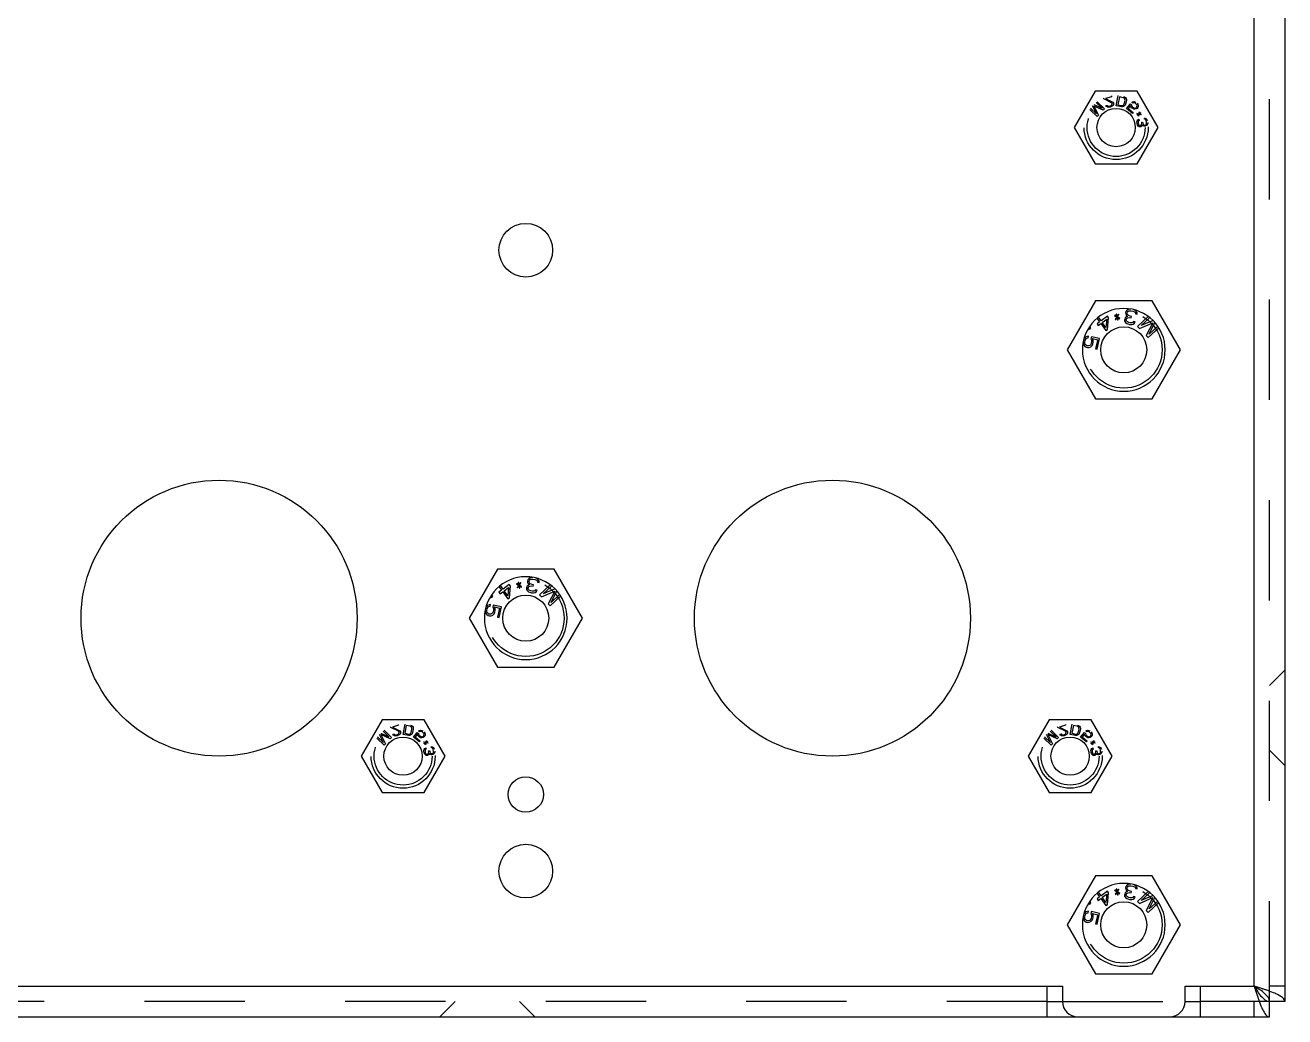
# Model space of a CAD drawing. Header units: millimetres. Extents: x 0 to 1189, y 25 to 866.
# Drawn here: x 1031.3 to 1113.5, y 344.5 to 409.1 of the extents above; entities that cross this region are included whole.
import ezdxf

# ---------------------------------------------------------------- set-up
doc = ezdxf.new("R2010")
doc.units = ezdxf.units.MM
doc.header["$LTSCALE"] = 65.395
doc.linetypes.add('HIDDEN', pattern=[0.2, 0.1, -0.1])
doc.layers.get('0').update_dxf_attribs({"linetype": 'CONTINUOUS'})
doc.layers.add('02___PRT_ALL_AXES', color=7, linetype='CONTINUOUS')
doc.layers.add('DEFAULT_2', color=8, linetype='HIDDEN')

msp = doc.modelspace()

# ---------------------------------------------------------------- linework, layer by layer
at = {"color": 3, "linetype": 'Continuous'}
for p, q in [((1113.481, 601.766), (1113.481, 345.466)), ((1111.481, 346.466), (1111.481, 600.766)), ((988.481, 346.466), (1098.981, 346.466)), ((1097.981, 344.466), (1097.981, 346.466)), ((1098.981, 346.466), (1098.981, 345.466)), ((1106.981, 346.466), (1111.481, 346.466)), ((1106.981, 345.466), (1106.981, 346.466)), ((1107.981, 344.466), (1107.981, 346.466)), ((700.481, 344.466), (1112.481, 344.466))]:
    msp.add_line(p, q, dxfattribs=at)
at = {"color": 7, "linetype": 'Continuous'}
for p, q in [((1101.11, 404.841), (1099.739, 402.466)), ((1103.852, 404.841), (1101.11, 404.841)), ((1105.224, 402.466), (1103.852, 404.841)), ((1099.739, 402.466), (1101.11, 400.091)), ((1103.852, 400.091), (1105.224, 402.466)), ((1101.11, 400.091), (1103.852, 400.091)), ((1102.39, 390.231), (1102.374, 390.206)), ((1102.374, 390.206), (1102.523, 390.107)), ((1102.514, 390.149), (1102.39, 390.231)), ((1102.524, 390.303), (1102.483, 390.295)), ((1102.483, 390.295), (1102.514, 390.149)), ((1102.555, 390.158), (1102.524, 390.303)), ((1102.634, 390.284), (1102.555, 390.158)), ((1102.564, 390.116), (1102.659, 390.267)), ((1102.659, 390.267), (1102.634, 390.284)), ((1103.119, 390.457), (1103.101, 390.374)), ((1103.101, 390.374), (1103.104, 390.286)), ((1103.104, 390.286), (1103.132, 390.215)), ((1103.152, 390.515), (1103.119, 390.457)), ((1103.132, 390.215), (1103.225, 390.152)), ((1103.206, 390.569), (1103.152, 390.515)), ((1103.203, 390.352), (1103.221, 390.436)), ((1103.227, 390.26), (1103.203, 390.352)), ((1103.276, 390.598), (1103.206, 390.569)), ((1103.221, 390.436), (1103.25, 390.473)), ((1103.279, 390.206), (1103.227, 390.26)), ((1103.25, 390.473), (1103.299, 390.506)), ((1103.366, 390.623), (1103.276, 390.598)), ((1103.397, 390.16), (1103.279, 390.206)), ((1103.299, 390.506), (1103.345, 390.518)), ((1103.345, 390.518), (1103.451, 390.518)), ((1103.446, 390.626), (1103.366, 390.623)), ((1103.451, 390.518), (1103.573, 390.492)), ((1103.573, 390.492), (1103.671, 390.45)), ((1103.693, 390.554), (1103.621, 390.59)), ((1103.671, 390.45), (1103.707, 390.421)), ((1103.766, 390.496), (1103.693, 390.554)), ((1103.707, 390.421), (1103.739, 390.371)), ((1103.739, 390.371), (1103.751, 390.325)), ((1103.751, 390.325), (1103.853, 390.303)), ((1103.818, 390.441), (1103.766, 390.496)), ((1103.846, 390.37), (1103.818, 390.441)), ((1103.853, 390.303), (1103.846, 390.37)), ((1100.68, 389.379), (1100.769, 389.322)), ((1100.826, 389.41), (1100.736, 389.467)), ((1100.769, 389.322), (1100.826, 389.41)), ((1101.233, 390.024), (1101.403, 389.789)), ((1101.403, 389.789), (1101.234, 389.667)), ((1101.234, 389.667), (1101.309, 389.563)), ((1101.309, 389.563), (1101.478, 389.686)), ((1101.504, 389.862), (1101.33, 390.103)), ((1101.478, 389.686), (1101.815, 389.221)), ((1101.909, 390.156), (1101.504, 389.862)), ((1101.579, 389.759), (1101.866, 389.967)), ((1101.816, 389.432), (1101.579, 389.759)), ((1101.866, 389.967), (1101.816, 389.432)), ((1101.984, 390.053), (1101.909, 390.156)), ((1101.916, 389.294), (1101.984, 390.053)), ((1102.523, 390.107), (1102.428, 389.956)), ((1102.428, 389.956), (1102.453, 389.94)), ((1102.453, 389.94), (1102.532, 390.066)), ((1102.532, 390.066), (1102.563, 389.92)), ((1102.563, 389.92), (1102.604, 389.929)), ((1102.713, 390.018), (1102.564, 390.116)), ((1102.573, 390.074), (1102.697, 389.992)), ((1102.604, 389.929), (1102.573, 390.074)), ((1102.697, 389.992), (1102.713, 390.018)), ((1103.039, 389.974), (1103.03, 389.932)), ((1103.03, 389.932), (1103.033, 389.844)), ((1103.033, 389.844), (1103.098, 389.744)), ((1103.077, 390.053), (1103.039, 389.974)), ((1103.131, 390.107), (1103.077, 390.053)), ((1103.098, 389.744), (1103.17, 389.685)), ((1103.225, 390.152), (1103.131, 390.107)), ((1103.132, 389.911), (1103.141, 389.952)), ((1103.16, 389.84), (1103.132, 389.911)), ((1103.141, 389.952), (1103.199, 390.027)), ((1103.213, 389.785), (1103.16, 389.84)), ((1103.17, 389.685), (1103.309, 389.635)), ((1103.199, 390.027), (1103.249, 390.06)), ((1103.31, 389.743), (1103.213, 389.785)), ((1103.249, 390.06), (1103.38, 390.076)), ((1103.309, 389.635), (1103.35, 389.626)), ((1103.392, 389.726), (1103.31, 389.743)), ((1103.35, 389.626), (1103.497, 389.617)), ((1103.38, 390.076), (1103.461, 390.059)), ((1103.498, 389.725), (1103.392, 389.726)), ((1103.479, 390.143), (1103.397, 390.16)), ((1103.461, 390.059), (1103.479, 390.143)), ((1103.497, 389.617), (1103.587, 389.642)), ((1103.568, 389.754), (1103.498, 389.725)), ((1103.622, 389.808), (1103.568, 389.754)), ((1103.587, 389.642), (1103.686, 389.708)), ((1103.724, 389.787), (1103.622, 389.808)), ((1103.686, 389.708), (1103.724, 389.787)), ((1104.578, 390.144), (1103.881, 389.493)), ((1103.881, 389.493), (1104.009, 389.356)), ((1104.009, 389.356), (1104.876, 389.738)), ((1104.678, 390.067), (1104.122, 389.547)), ((1104.895, 389.871), (1104.122, 389.547)), ((1104.876, 389.738), (1104.436, 388.899)), ((1104.564, 388.762), (1105.261, 389.413)), ((1104.634, 388.999), (1105.01, 389.748)), ((1105.19, 389.519), (1104.634, 388.999)), ((1100.404, 388.715), (1100.362, 388.622)), ((1100.489, 388.803), (1100.404, 388.715)), ((1100.437, 388.473), (1100.464, 388.595)), ((1100.464, 388.595), (1100.503, 388.672)), ((1100.586, 388.845), (1100.489, 388.803)), ((1100.503, 388.672), (1100.558, 388.723)), ((1100.558, 388.723), (1100.65, 388.745)), ((1100.678, 388.867), (1100.586, 388.845)), ((1100.65, 388.745), (1100.678, 388.867)), ((1100.865, 388.825), (1100.833, 388.683)), ((1100.833, 388.683), (1100.877, 388.588)), ((1101.404, 388.704), (1100.865, 388.825)), ((1100.877, 388.588), (1100.879, 388.502)), ((1100.946, 388.7), (1101.278, 388.626)), ((1100.985, 388.585), (1100.946, 388.7)), ((1100.983, 388.478), (1100.985, 388.585)), ((1101.278, 388.626), (1101.146, 388.036)), ((1101.249, 388.013), (1101.404, 388.704)), ((1101.815, 389.221), (1101.916, 389.294)), ((1104.436, 388.899), (1104.564, 388.762)), ((1100.333, 388.492), (1100.331, 388.39)), ((1100.331, 388.39), (1100.37, 388.274)), ((1100.37, 388.274), (1100.44, 388.195)), ((1100.439, 388.387), (1100.437, 388.473)), ((1100.467, 388.317), (1100.439, 388.387)), ((1100.44, 388.195), (1100.534, 388.131)), ((1100.52, 388.262), (1100.467, 388.317)), ((1100.578, 388.228), (1100.52, 388.262)), ((1100.534, 388.131), (1100.617, 388.112)), ((1100.62, 388.218), (1100.578, 388.228)), ((1100.617, 388.112), (1100.73, 388.129)), ((1100.686, 388.225), (1100.62, 388.218)), ((1100.758, 388.251), (1100.686, 388.225)), ((1100.73, 388.129), (1100.827, 388.172)), ((1100.813, 388.303), (1100.758, 388.251)), ((1100.852, 388.38), (1100.813, 388.303)), ((1100.827, 388.172), (1100.912, 388.26)), ((1100.879, 388.502), (1100.852, 388.38)), ((1100.912, 388.26), (1100.956, 388.357)), ((1100.956, 388.357), (1100.983, 388.478)), ((1101.146, 388.036), (1101.249, 388.013)), ((1064.119, 372.957), (1064.101, 372.874)), ((1064.152, 373.015), (1064.119, 372.957)), ((1064.206, 373.069), (1064.152, 373.015)), ((1064.203, 372.852), (1064.221, 372.936)), ((1064.276, 373.098), (1064.206, 373.069)), ((1064.221, 372.936), (1064.25, 372.973)), ((1064.25, 372.973), (1064.299, 373.006)), ((1064.366, 373.123), (1064.276, 373.098)), ((1064.299, 373.006), (1064.345, 373.018)), ((1064.345, 373.018), (1064.451, 373.018)), ((1064.446, 373.126), (1064.366, 373.123)), ((1064.451, 373.018), (1064.573, 372.992)), ((1064.573, 372.992), (1064.671, 372.95)), ((1064.693, 373.054), (1064.621, 373.09)), ((1064.671, 372.95), (1064.707, 372.921)), ((1064.766, 372.996), (1064.693, 373.054)), ((1064.818, 372.941), (1064.766, 372.996)), ((1064.846, 372.87), (1064.818, 372.941)), ((1062.233, 372.524), (1062.403, 372.289)), ((1062.403, 372.289), (1062.234, 372.167)), ((1062.234, 372.167), (1062.309, 372.063)), ((1062.309, 372.063), (1062.478, 372.186)), ((1062.504, 372.362), (1062.33, 372.603)), ((1062.478, 372.186), (1062.815, 371.721)), ((1062.909, 372.656), (1062.504, 372.362)), ((1062.579, 372.259), (1062.866, 372.467)), ((1062.816, 371.932), (1062.579, 372.259)), ((1062.866, 372.467), (1062.816, 371.932)), ((1062.984, 372.553), (1062.909, 372.656)), ((1062.916, 371.794), (1062.984, 372.553)), ((1063.39, 372.731), (1063.374, 372.706)), ((1063.374, 372.706), (1063.523, 372.607)), ((1063.514, 372.649), (1063.39, 372.731)), ((1063.523, 372.607), (1063.428, 372.456)), ((1063.428, 372.456), (1063.453, 372.44)), ((1063.453, 372.44), (1063.532, 372.566)), ((1063.524, 372.803), (1063.483, 372.795)), ((1063.483, 372.795), (1063.514, 372.649)), ((1063.555, 372.658), (1063.524, 372.803)), ((1063.532, 372.566), (1063.563, 372.42)), ((1063.634, 372.784), (1063.555, 372.658)), ((1063.563, 372.42), (1063.604, 372.429)), ((1063.564, 372.616), (1063.659, 372.767)), ((1063.713, 372.518), (1063.564, 372.616)), ((1063.573, 372.574), (1063.697, 372.492)), ((1063.604, 372.429), (1063.573, 372.574)), ((1063.659, 372.767), (1063.634, 372.784)), ((1063.697, 372.492), (1063.713, 372.518)), ((1064.039, 372.474), (1064.03, 372.432)), ((1064.03, 372.432), (1064.033, 372.344)), ((1064.033, 372.344), (1064.098, 372.244)), ((1064.077, 372.553), (1064.039, 372.474)), ((1064.131, 372.607), (1064.077, 372.553)), ((1064.098, 372.244), (1064.17, 372.185)), ((1064.101, 372.874), (1064.104, 372.786)), ((1064.104, 372.786), (1064.132, 372.715)), ((1064.225, 372.652), (1064.131, 372.607)), ((1064.132, 372.715), (1064.225, 372.652)), ((1064.132, 372.411), (1064.141, 372.452)), ((1064.16, 372.34), (1064.132, 372.411)), ((1064.141, 372.452), (1064.199, 372.527)), ((1064.213, 372.285), (1064.16, 372.34)), ((1064.17, 372.185), (1064.309, 372.135)), ((1064.199, 372.527), (1064.249, 372.56)), ((1064.227, 372.76), (1064.203, 372.852)), ((1064.31, 372.243), (1064.213, 372.285)), ((1064.279, 372.706), (1064.227, 372.76)), ((1064.249, 372.56), (1064.38, 372.576)), ((1064.397, 372.66), (1064.279, 372.706)), ((1064.309, 372.135), (1064.35, 372.126)), ((1064.392, 372.226), (1064.31, 372.243)), ((1064.35, 372.126), (1064.497, 372.117)), ((1064.38, 372.576), (1064.461, 372.559)), ((1064.498, 372.225), (1064.392, 372.226)), ((1064.479, 372.643), (1064.397, 372.66)), ((1064.461, 372.559), (1064.479, 372.643)), ((1064.497, 372.117), (1064.587, 372.142)), ((1064.568, 372.254), (1064.498, 372.225)), ((1064.622, 372.308), (1064.568, 372.254)), ((1064.587, 372.142), (1064.686, 372.208)), ((1064.724, 372.287), (1064.622, 372.308)), ((1064.686, 372.208), (1064.724, 372.287)), ((1064.707, 372.921), (1064.739, 372.871)), ((1064.739, 372.871), (1064.751, 372.825)), ((1064.751, 372.825), (1064.853, 372.803)), ((1064.853, 372.803), (1064.846, 372.87)), ((1065.578, 372.644), (1064.881, 371.993)), ((1065.009, 371.856), (1065.876, 372.238)), ((1065.678, 372.567), (1065.122, 372.047)), ((1065.895, 372.371), (1065.122, 372.047)), ((1065.876, 372.238), (1065.436, 371.399)), ((1065.634, 371.499), (1066.01, 372.248)), ((1061.489, 371.303), (1061.404, 371.215)), ((1061.586, 371.345), (1061.489, 371.303)), ((1061.678, 371.367), (1061.586, 371.345)), ((1061.65, 371.245), (1061.678, 371.367)), ((1061.68, 371.879), (1061.769, 371.822)), ((1061.826, 371.91), (1061.736, 371.967)), ((1061.769, 371.822), (1061.826, 371.91)), ((1061.865, 371.325), (1061.833, 371.183)), ((1062.404, 371.204), (1061.865, 371.325)), ((1062.815, 371.721), (1062.916, 371.794)), ((1064.881, 371.993), (1065.009, 371.856)), ((1065.436, 371.399), (1065.564, 371.262)), ((1065.564, 371.262), (1066.261, 371.913)), ((1066.19, 372.019), (1065.634, 371.499)), ((1061.333, 370.992), (1061.331, 370.89)), ((1061.331, 370.89), (1061.37, 370.774)), ((1061.404, 371.215), (1061.362, 371.122)), ((1061.37, 370.774), (1061.44, 370.695)), ((1061.437, 370.973), (1061.464, 371.095)), ((1061.439, 370.887), (1061.437, 370.973)), ((1061.467, 370.817), (1061.439, 370.887)), ((1061.44, 370.695), (1061.534, 370.631)), ((1061.464, 371.095), (1061.503, 371.172)), ((1061.52, 370.762), (1061.467, 370.817)), ((1061.503, 371.172), (1061.558, 371.223)), ((1061.578, 370.728), (1061.52, 370.762)), ((1061.534, 370.631), (1061.617, 370.612)), ((1061.558, 371.223), (1061.65, 371.245)), ((1061.62, 370.718), (1061.578, 370.728)), ((1061.617, 370.612), (1061.73, 370.629)), ((1061.686, 370.725), (1061.62, 370.718)), ((1061.758, 370.751), (1061.686, 370.725)), ((1061.73, 370.629), (1061.827, 370.672)), ((1061.813, 370.803), (1061.758, 370.751)), ((1061.852, 370.88), (1061.813, 370.803)), ((1061.827, 370.672), (1061.912, 370.76)), ((1061.833, 371.183), (1061.877, 371.088)), ((1061.879, 371.002), (1061.852, 370.88)), ((1061.877, 371.088), (1061.879, 371.002)), ((1061.912, 370.76), (1061.956, 370.857)), ((1061.946, 371.2), (1062.278, 371.126)), ((1061.985, 371.085), (1061.946, 371.2)), ((1061.956, 370.857), (1061.983, 370.978)), ((1061.983, 370.978), (1061.985, 371.085)), ((1062.278, 371.126), (1062.146, 370.536)), ((1062.146, 370.536), (1062.249, 370.513)), ((1062.249, 370.513), (1062.404, 371.204)), ((1054.61, 363.841), (1053.239, 361.466)), ((1057.352, 363.841), (1054.61, 363.841)), ((1058.724, 361.466), (1057.352, 363.841)), ((1098.11, 363.841), (1096.739, 361.466)), ((1100.852, 363.841), (1098.11, 363.841)), ((1102.224, 361.466), (1100.852, 363.841)), ((1053.239, 361.466), (1054.61, 359.091)), ((1057.352, 359.091), (1058.724, 361.466)), ((1096.739, 361.466), (1098.11, 359.091)), ((1100.852, 359.091), (1102.224, 361.466)), ((1054.61, 359.091), (1057.352, 359.091)), ((1098.11, 359.091), (1100.852, 359.091)), ((1101.233, 352.524), (1101.403, 352.289)), ((1101.504, 352.362), (1101.33, 352.603)), ((1101.909, 352.656), (1101.504, 352.362)), ((1101.579, 352.259), (1101.866, 352.467)), ((1101.866, 352.467), (1101.816, 351.932)), ((1101.984, 352.553), (1101.909, 352.656)), ((1101.916, 351.794), (1101.984, 352.553)), ((1102.39, 352.731), (1102.374, 352.706)), ((1102.374, 352.706), (1102.523, 352.607)), ((1102.514, 352.649), (1102.39, 352.731)), ((1102.523, 352.607), (1102.428, 352.456)), ((1102.428, 352.456), (1102.453, 352.44)), ((1102.453, 352.44), (1102.532, 352.566)), ((1102.524, 352.803), (1102.483, 352.795)), ((1102.483, 352.795), (1102.514, 352.649)), ((1102.555, 352.658), (1102.524, 352.803)), ((1102.532, 352.566), (1102.563, 352.42)), ((1102.634, 352.784), (1102.555, 352.658)), ((1102.563, 352.42), (1102.604, 352.429)), ((1102.564, 352.616), (1102.659, 352.767)), ((1102.713, 352.518), (1102.564, 352.616)), ((1102.573, 352.574), (1102.697, 352.492)), ((1102.604, 352.429), (1102.573, 352.574)), ((1102.659, 352.767), (1102.634, 352.784)), ((1102.697, 352.492), (1102.713, 352.518)), ((1103.039, 352.474), (1103.03, 352.432)), ((1103.03, 352.432), (1103.033, 352.344)), ((1103.077, 352.553), (1103.039, 352.474)), ((1103.131, 352.607), (1103.077, 352.553)), ((1103.119, 352.957), (1103.101, 352.874)), ((1103.101, 352.874), (1103.104, 352.786)), ((1103.104, 352.786), (1103.132, 352.715)), ((1103.152, 353.015), (1103.119, 352.957)), ((1103.225, 352.652), (1103.131, 352.607)), ((1103.132, 352.715), (1103.225, 352.652)), ((1103.132, 352.411), (1103.141, 352.452)), ((1103.16, 352.34), (1103.132, 352.411)), ((1103.141, 352.452), (1103.199, 352.527)), ((1103.206, 353.069), (1103.152, 353.015)), ((1103.199, 352.527), (1103.249, 352.56)), ((1103.203, 352.852), (1103.221, 352.936)), ((1103.227, 352.76), (1103.203, 352.852)), ((1103.276, 353.098), (1103.206, 353.069)), ((1103.221, 352.936), (1103.25, 352.973)), ((1103.279, 352.706), (1103.227, 352.76)), ((1103.249, 352.56), (1103.38, 352.576)), ((1103.25, 352.973), (1103.299, 353.006)), ((1103.366, 353.123), (1103.276, 353.098)), ((1103.397, 352.66), (1103.279, 352.706)), ((1103.299, 353.006), (1103.345, 353.018)), ((1103.345, 353.018), (1103.451, 353.018)), ((1103.446, 353.126), (1103.366, 353.123)), ((1103.38, 352.576), (1103.461, 352.559)), ((1103.479, 352.643), (1103.397, 352.66)), ((1103.451, 353.018), (1103.573, 352.992)), ((1103.461, 352.559), (1103.479, 352.643)), ((1103.573, 352.992), (1103.671, 352.95)), ((1103.693, 353.054), (1103.621, 353.09)), ((1103.671, 352.95), (1103.707, 352.921)), ((1103.766, 352.996), (1103.693, 353.054)), ((1103.707, 352.921), (1103.739, 352.871)), ((1103.739, 352.871), (1103.751, 352.825)), ((1103.751, 352.825), (1103.853, 352.803)), ((1103.818, 352.941), (1103.766, 352.996)), ((1103.846, 352.87), (1103.818, 352.941)), ((1103.853, 352.803), (1103.846, 352.87)), ((1104.578, 352.644), (1103.881, 351.993)), ((1104.678, 352.567), (1104.122, 352.047)), ((1100.68, 351.879), (1100.769, 351.822)), ((1100.826, 351.91), (1100.736, 351.967)), ((1100.769, 351.822), (1100.826, 351.91)), ((1101.403, 352.289), (1101.234, 352.167)), ((1101.234, 352.167), (1101.309, 352.063)), ((1101.309, 352.063), (1101.478, 352.186)), ((1101.478, 352.186), (1101.815, 351.721)), ((1101.816, 351.932), (1101.579, 352.259)), ((1101.815, 351.721), (1101.916, 351.794)), ((1103.033, 352.344), (1103.098, 352.244)), ((1103.098, 352.244), (1103.17, 352.185)), ((1103.213, 352.285), (1103.16, 352.34)), ((1103.17, 352.185), (1103.309, 352.135)), ((1103.31, 352.243), (1103.213, 352.285)), ((1103.309, 352.135), (1103.35, 352.126)), ((1103.392, 352.226), (1103.31, 352.243)), ((1103.35, 352.126), (1103.497, 352.117)), ((1103.498, 352.225), (1103.392, 352.226)), ((1103.497, 352.117), (1103.587, 352.142)), ((1103.568, 352.254), (1103.498, 352.225)), ((1103.622, 352.308), (1103.568, 352.254)), ((1103.587, 352.142), (1103.686, 352.208)), ((1103.724, 352.287), (1103.622, 352.308)), ((1103.686, 352.208), (1103.724, 352.287)), ((1103.881, 351.993), (1104.009, 351.856)), ((1104.009, 351.856), (1104.876, 352.238)), ((1104.895, 352.371), (1104.122, 352.047)), ((1104.876, 352.238), (1104.436, 351.399)), ((1104.564, 351.262), (1105.261, 351.913)), ((1104.634, 351.499), (1105.01, 352.248)), ((1105.19, 352.019), (1104.634, 351.499)), ((1100.333, 350.992), (1100.331, 350.89)), ((1100.331, 350.89), (1100.37, 350.774)), ((1100.404, 351.215), (1100.362, 351.122)), ((1100.37, 350.774), (1100.44, 350.695)), ((1100.489, 351.303), (1100.404, 351.215)), ((1100.437, 350.973), (1100.464, 351.095)), ((1100.439, 350.887), (1100.437, 350.973)), ((1100.467, 350.817), (1100.439, 350.887)), ((1100.464, 351.095), (1100.503, 351.172)), ((1100.52, 350.762), (1100.467, 350.817)), ((1100.586, 351.345), (1100.489, 351.303)), ((1100.503, 351.172), (1100.558, 351.223)), ((1100.578, 350.728), (1100.52, 350.762)), ((1100.558, 351.223), (1100.65, 351.245)), ((1100.678, 351.367), (1100.586, 351.345)), ((1100.65, 351.245), (1100.678, 351.367)), ((1100.813, 350.803), (1100.758, 350.751)), ((1100.852, 350.88), (1100.813, 350.803)), ((1100.827, 350.672), (1100.912, 350.76)), ((1100.865, 351.325), (1100.833, 351.183)), ((1100.833, 351.183), (1100.877, 351.088)), ((1100.879, 351.002), (1100.852, 350.88)), ((1101.404, 351.204), (1100.865, 351.325)), ((1100.877, 351.088), (1100.879, 351.002)), ((1100.912, 350.76), (1100.956, 350.857)), ((1100.946, 351.2), (1101.278, 351.126)), ((1100.985, 351.085), (1100.946, 351.2)), ((1100.956, 350.857), (1100.983, 350.978)), ((1100.983, 350.978), (1100.985, 351.085)), ((1101.278, 351.126), (1101.146, 350.536)), ((1101.249, 350.513), (1101.404, 351.204)), ((1104.436, 351.399), (1104.564, 351.262)), ((1100.44, 350.695), (1100.534, 350.631)), ((1100.534, 350.631), (1100.617, 350.612)), ((1100.62, 350.718), (1100.578, 350.728)), ((1100.617, 350.612), (1100.73, 350.629)), ((1100.686, 350.725), (1100.62, 350.718)), ((1100.758, 350.751), (1100.686, 350.725)), ((1100.73, 350.629), (1100.827, 350.672)), ((1101.146, 350.536), (1101.249, 350.513)), ((1097.981, 345.466), (1098.981, 345.466)), ((1106.981, 345.466), (1107.981, 345.466)), ((1113.481, 345.466), (1112.481, 345.466)), ((1112.481, 344.466), (1112.481, 345.466))]:
    msp.add_line(p, q, dxfattribs=at)
at = {"color": 3, "linetype": 'Continuous'}
for centre, radius in [((1102.481, 402.466), 1.25), ((1063.981, 394.466), 1.75), ((1102.981, 387.966), 1.5), ((1043.981, 370.466), 9), ((1083.981, 370.466), 9), ((1063.981, 370.466), 1.5), ((1055.981, 361.466), 1.25), ((1099.481, 361.466), 1.25), ((1063.981, 358.966), 1.15), ((1063.981, 353.966), 1.75), ((1102.981, 350.466), 1.5)]:
    msp.add_circle(centre, radius, dxfattribs=at)
at = {"color": 7, "linetype": 'Continuous'}
for centre in [(1102.981, 387.966), (1063.981, 370.466), (1102.981, 350.466)]:
    msp.add_arc(centre, 2.7, 0, 180, dxfattribs=at)
at = {"color": 3, "linetype": 'Continuous'}
for centre, start, end in [((1099.981, 345.466), 180, 270), ((1105.981, 345.466), 270, 360)]:
    msp.add_arc(centre, 1, start, end, dxfattribs=at)
at = {"color": 7, "linetype": 'Continuous'}
for points, knots in [([(1112.481, 345.466), (1112.481, 345.66), (1112.125, 346.08), (1111.725, 346.311), (1111.481, 346.466)], [0, 0, 0, 0, 0.40088, 1, 1, 1, 1]), ([(1111.481, 346.466), (1111.636, 346.223), (1111.867, 345.823), (1112.288, 345.466), (1112.481, 345.466)], [0, 0, 0, 0, 0.59912, 1, 1, 1, 1])]:
    msp.add_open_spline(points, degree=3, knots=knots, dxfattribs=at)
at = {"color": 3, "linetype": 'Continuous'}
for points, knots in [([(1111.481, 346.466), (1111.523, 346.336), (1111.675, 345.86), (1111.832, 345.384), (1111.981, 345.052)], [0, 0, 0, 0, 0.273111, 1, 1, 1, 1]), ([(1112.247, 346.216), (1112.185, 346.238), (1111.931, 346.323), (1111.675, 346.405), (1111.481, 346.466)], [0, 0, 0, 0, 0.24227, 1, 1, 1, 1]), ([(1112.895, 345.966), (1112.847, 345.988), (1112.634, 346.079), (1112.416, 346.158), (1112.247, 346.216)], [0, 0, 0, 0, 0.227638, 1, 1, 1, 1]), ([(1113.481, 345.466), (1113.481, 345.564), (1113.281, 345.794), (1113.047, 345.898), (1112.895, 345.966)], [0, 0, 0, 0, 0.369036, 1, 1, 1, 1]), ([(1111.981, 345.052), (1112.001, 345.008), (1112.073, 344.857), (1112.155, 344.71), (1112.231, 344.619)], [0, 0, 0, 0, 0.290974, 1, 1, 1, 1]), ([(1112.231, 344.619), (1112.251, 344.595), (1112.316, 344.523), (1112.412, 344.466), (1112.481, 344.466)], [0, 0, 0, 0, 0.305866, 1, 1, 1, 1])]:
    msp.add_open_spline(points, degree=3, knots=knots, dxfattribs=at)
at = {"layer": '02___PRT_ALL_AXES', "color": 7, "linetype": 'Continuous'}
for centre, radius in [((1102.481, 402.466), 1.25), ((1102.981, 387.966), 1.5), ((1063.981, 370.466), 1.5), ((1055.981, 361.466), 1.25), ((1099.481, 361.466), 1.25), ((1102.981, 350.466), 1.5)]:
    msp.add_circle(centre, radius, dxfattribs=at)
for centre in [(1102.981, 387.966), (1063.981, 370.466), (1102.981, 350.466)]:
    msp.add_arc(centre, 2.7, 180, 360, dxfattribs=at)
at = {"layer": 'DEFAULT_2', "color": 8, "linetype": 'HIDDEN'}
for p, q in [((1112.481, 345.466), (1112.481, 601.766)), ((1101.246, 404.153), (1101.728, 403.686)), ((1101.68, 404.334), (1101.664, 404.39)), ((1102.174, 404.087), (1101.68, 404.334)), ((1102.185, 404.477), (1101.792, 404.366)), ((1101.792, 404.366), (1102.232, 404.15)), ((1102.169, 404.533), (1102.185, 404.477)), ((1102.232, 404.15), (1102.272, 404.115)), ((1102.481, 403.887), (1102.621, 404.552)), ((1102.692, 404.466), (1102.585, 403.956)), ((1102.949, 404.412), (1102.692, 404.466)), ((1103.003, 404.386), (1102.949, 404.412)), ((1102.972, 404.498), (1103.036, 404.47)), ((1103.04, 404.348), (1103.003, 404.386)), ((1103.015, 404.018), (1103.061, 404.237)), ((1103.036, 404.47), (1103.087, 404.429)), ((1103.059, 404.298), (1103.04, 404.348)), ((1103.061, 404.237), (1103.059, 404.298)), ((1103.087, 404.429), (1103.132, 404.359)), ((1103.147, 404.219), (1103.101, 404)), ((1103.132, 404.359), (1103.148, 404.295)), ((1103.148, 404.295), (1103.147, 404.219)), ((1103.555, 404.135), (1103.627, 404.154)), ((1103.627, 404.154), (1103.711, 404.142)), ((1101.24, 403.183), (1100.759, 403.65)), ((1100.811, 403.722), (1101.194, 403.35)), ((1101.194, 403.35), (1100.941, 403.879)), ((1101.023, 403.964), (1101.56, 403.727)), ((1101.636, 403.591), (1101.035, 403.87)), ((1101.035, 403.87), (1101.331, 403.278)), ((1101.56, 403.727), (1101.176, 404.099)), ((1101.728, 403.686), (1101.636, 403.591)), ((1101.82, 403.894), (1101.89, 403.914)), ((1101.85, 403.841), (1101.82, 403.894)), ((1101.922, 403.799), (1101.85, 403.841)), ((1101.89, 403.914), (1101.93, 403.879)), ((1101.986, 403.786), (1101.922, 403.799)), ((1101.93, 403.879), (1101.98, 403.862)), ((1101.98, 403.862), (1102.054, 403.868)), ((1102.089, 403.8), (1101.986, 403.786)), ((1102.054, 403.868), (1102.111, 403.883)), ((1102.145, 403.816), (1102.089, 403.8)), ((1102.111, 403.883), (1102.177, 403.918)), ((1102.225, 403.854), (1102.145, 403.816)), ((1102.218, 404.038), (1102.174, 404.087)), ((1102.177, 403.918), (1102.211, 403.958)), ((1102.211, 403.958), (1102.227, 404.009)), ((1102.227, 404.009), (1102.218, 404.038)), ((1102.273, 403.898), (1102.225, 403.854)), ((1102.272, 404.115), (1102.303, 404.062)), ((1102.313, 403.972), (1102.273, 403.898)), ((1102.303, 404.062), (1102.311, 404.033)), ((1102.311, 404.033), (1102.313, 403.972)), ((1102.824, 403.815), (1102.481, 403.887)), ((1102.585, 403.956), (1102.842, 403.902)), ((1102.898, 403.814), (1102.824, 403.815)), ((1102.842, 403.902), (1102.902, 403.905)), ((1102.961, 403.832), (1102.898, 403.814)), ((1102.902, 403.905), (1102.951, 403.925)), ((1102.951, 403.925), (1102.989, 403.963)), ((1103.031, 403.878), (1102.961, 403.832)), ((1102.989, 403.963), (1103.015, 404.018)), ((1103.072, 403.93), (1103.031, 403.878)), ((1103.101, 404), (1103.072, 403.93)), ((1103.163, 403.706), (1103.409, 404.005)), ((1103.545, 403.39), (1103.163, 403.706)), ((1103.418, 403.901), (1103.267, 403.717)), ((1103.267, 403.717), (1103.593, 403.448)), ((1103.409, 404.005), (1103.488, 403.94)), ((1103.446, 403.82), (1103.418, 403.901)), ((1103.493, 403.762), (1103.446, 403.82)), ((1103.488, 403.94), (1103.505, 403.868)), ((1103.56, 403.706), (1103.493, 403.762)), ((1103.495, 404.108), (1103.555, 404.135)), ((1103.562, 404.052), (1103.495, 404.108)), ((1103.505, 403.868), (1103.54, 403.82)), ((1103.54, 403.82), (1103.608, 403.764)), ((1103.593, 403.448), (1103.545, 403.39)), ((1103.626, 403.671), (1103.56, 403.706)), ((1103.622, 404.08), (1103.562, 404.052)), ((1103.608, 403.764), (1103.662, 403.738)), ((1103.675, 404.075), (1103.622, 404.08)), ((1103.711, 403.66), (1103.626, 403.671)), ((1103.662, 403.738), (1103.715, 403.733)), ((1103.73, 404.049), (1103.675, 404.075)), ((1103.711, 404.142), (1103.775, 404.108)), ((1103.782, 403.678), (1103.711, 403.66)), ((1103.715, 403.733), (1103.766, 403.749)), ((1103.797, 403.994), (1103.73, 404.049)), ((1103.766, 403.749), (1103.805, 403.774)), ((1103.852, 403.717), (1103.782, 403.678)), ((1103.833, 403.945), (1103.797, 403.994)), ((1103.805, 403.774), (1103.824, 403.797)), ((1103.824, 403.797), (1103.842, 403.841)), ((1103.847, 403.894), (1103.833, 403.945)), ((1103.839, 403.371), (1103.844, 403.391)), ((1103.94, 403.346), (1103.839, 403.371)), ((1103.842, 403.841), (1103.847, 403.894)), ((1103.844, 403.391), (1103.965, 403.361)), ((1103.846, 404.049), (1103.891, 403.993)), ((1103.85, 403.293), (1103.94, 403.346)), ((1103.89, 403.763), (1103.852, 403.717)), ((1103.915, 403.839), (1103.89, 403.763)), ((1103.891, 403.993), (1103.919, 403.912)), ((1103.919, 403.912), (1103.915, 403.839)), ((1103.98, 403.335), (1103.947, 403.215)), ((1103.965, 403.361), (1103.998, 403.481)), ((1104.101, 403.305), (1103.98, 403.335)), ((1104.019, 403.476), (1103.991, 403.376)), ((1103.991, 403.376), (1104.081, 403.428)), ((1103.998, 403.481), (1104.019, 403.476)), ((1104.096, 403.403), (1104.006, 403.35)), ((1104.006, 403.35), (1104.107, 403.325)), ((1104.081, 403.428), (1104.096, 403.403)), ((1104.107, 403.325), (1104.101, 403.305)), ((1101.331, 403.278), (1101.24, 403.183)), ((1103.839, 402.845), (1103.857, 402.908)), ((1103.844, 402.742), (1103.839, 402.845)), ((1103.849, 402.713), (1103.844, 402.742)), ((1103.883, 402.616), (1103.849, 402.713)), ((1103.864, 403.268), (1103.85, 403.293)), ((1103.857, 402.908), (1103.905, 402.976)), ((1103.954, 403.32), (1103.864, 403.268)), ((1103.923, 402.564), (1103.883, 402.616)), ((1103.905, 402.976), (1103.961, 403.002)), ((1103.915, 402.844), (1103.914, 402.77)), ((1103.914, 402.77), (1103.925, 402.713)), ((1103.936, 402.893), (1103.915, 402.844)), ((1103.993, 402.518), (1103.923, 402.564)), ((1103.925, 402.713), (1103.953, 402.644)), ((1103.927, 403.22), (1103.954, 403.32)), ((1103.947, 403.215), (1103.927, 403.22)), ((1103.975, 402.93), (1103.936, 402.893)), ((1103.953, 402.644), (1103.991, 402.606)), ((1103.961, 403.002), (1103.975, 402.93)), ((1103.991, 402.606), (1104.04, 402.586)), ((1104.054, 402.515), (1103.993, 402.518)), ((1104.04, 402.586), (1104.069, 402.592)), ((1104.083, 402.52), (1104.054, 402.515)), ((1104.069, 402.592), (1104.123, 402.632)), ((1104.139, 402.546), (1104.083, 402.52)), ((1104.123, 402.632), (1104.146, 402.666)), ((1104.177, 402.583), (1104.139, 402.546)), ((1104.146, 402.666), (1104.159, 402.757)), ((1104.148, 402.815), (1104.207, 402.826)), ((1104.159, 402.757), (1104.148, 402.815)), ((1104.21, 402.648), (1104.177, 402.583)), ((1104.207, 402.826), (1104.218, 402.769)), ((1104.253, 402.582), (1104.21, 402.648)), ((1104.218, 402.769), (1104.249, 402.685)), ((1104.249, 402.685), (1104.286, 402.648)), ((1104.303, 402.562), (1104.253, 402.582)), ((1104.286, 402.648), (1104.35, 402.631)), ((1104.364, 402.559), (1104.303, 402.562)), ((1104.324, 403.086), (1104.37, 403.08)), ((1104.338, 403.014), (1104.324, 403.086)), ((1104.37, 403.005), (1104.338, 403.014)), ((1104.35, 402.631), (1104.409, 402.642)), ((1104.422, 402.57), (1104.364, 402.559)), ((1104.37, 403.08), (1104.42, 403.06)), ((1104.404, 402.982), (1104.37, 403.005)), ((1104.424, 402.957), (1104.404, 402.982)), ((1104.409, 402.642), (1104.435, 402.662)), ((1104.42, 403.06), (1104.457, 403.022)), ((1104.464, 402.593), (1104.422, 402.57)), ((1104.453, 402.888), (1104.424, 402.957)), ((1104.435, 402.662), (1104.459, 402.696)), ((1104.469, 402.802), (1104.453, 402.888)), ((1104.457, 403.022), (1104.497, 402.971)), ((1104.459, 402.696), (1104.468, 402.727)), ((1104.502, 402.63), (1104.464, 402.593)), ((1104.468, 402.727), (1104.469, 402.802)), ((1104.497, 402.971), (1104.521, 402.919)), ((1104.523, 402.678), (1104.502, 402.63)), ((1104.541, 402.741), (1104.523, 402.678)), ((1104.545, 402.798), (1104.541, 402.741)), ((1101.134, 391.166), (1099.286, 387.966)), ((1104.829, 391.166), (1101.134, 391.166)), ((1106.676, 387.966), (1104.829, 391.166)), ((1099.286, 387.966), (1101.134, 384.766)), ((1104.829, 384.766), (1106.676, 387.966)), ((1101.134, 384.766), (1104.829, 384.766)), ((1062.134, 373.666), (1060.286, 370.466)), ((1065.829, 373.666), (1062.134, 373.666)), ((1067.676, 370.466), (1065.829, 373.666)), ((1060.286, 370.466), (1062.134, 367.266)), ((1065.829, 367.266), (1067.676, 370.466)), ((1062.134, 367.266), (1065.829, 367.266)), ((1113.481, 367.066), (1112.481, 366.066)), ((1055.06, 362.727), (1054.676, 363.099)), ((1054.746, 363.153), (1055.228, 362.686)), ((1055.18, 363.334), (1055.164, 363.39)), ((1055.674, 363.087), (1055.18, 363.334)), ((1055.685, 363.477), (1055.292, 363.366)), ((1055.292, 363.366), (1055.732, 363.15)), ((1055.669, 363.533), (1055.685, 363.477)), ((1055.718, 363.038), (1055.674, 363.087)), ((1055.732, 363.15), (1055.772, 363.115)), ((1055.772, 363.115), (1055.803, 363.062)), ((1055.981, 362.887), (1056.121, 363.552)), ((1056.192, 363.466), (1056.085, 362.956)), ((1056.449, 363.412), (1056.192, 363.466)), ((1056.503, 363.386), (1056.449, 363.412)), ((1056.472, 363.498), (1056.536, 363.47)), ((1056.54, 363.348), (1056.503, 363.386)), ((1056.515, 363.018), (1056.561, 363.237)), ((1056.536, 363.47), (1056.587, 363.429)), ((1056.559, 363.298), (1056.54, 363.348)), ((1056.561, 363.237), (1056.559, 363.298)), ((1056.587, 363.429), (1056.632, 363.359)), ((1056.647, 363.219), (1056.601, 363)), ((1056.632, 363.359), (1056.648, 363.295)), ((1056.648, 363.295), (1056.647, 363.219)), ((1056.995, 363.108), (1057.055, 363.135)), ((1057.062, 363.052), (1056.995, 363.108)), ((1057.055, 363.135), (1057.127, 363.154)), ((1057.122, 363.08), (1057.062, 363.052)), ((1057.175, 363.075), (1057.122, 363.08)), ((1057.127, 363.154), (1057.211, 363.142)), ((1057.23, 363.049), (1057.175, 363.075)), ((1057.211, 363.142), (1057.275, 363.108)), ((1098.56, 362.727), (1098.176, 363.099)), ((1098.246, 363.153), (1098.728, 362.686)), ((1098.68, 363.334), (1098.664, 363.39)), ((1099.174, 363.087), (1098.68, 363.334)), ((1099.185, 363.477), (1098.792, 363.366)), ((1098.792, 363.366), (1099.232, 363.15)), ((1099.169, 363.533), (1099.185, 363.477)), ((1099.218, 363.038), (1099.174, 363.087)), ((1099.232, 363.15), (1099.272, 363.115)), ((1099.272, 363.115), (1099.303, 363.062)), ((1099.481, 362.887), (1099.621, 363.552)), ((1099.692, 363.466), (1099.585, 362.956)), ((1099.949, 363.412), (1099.692, 363.466)), ((1100.003, 363.386), (1099.949, 363.412)), ((1099.972, 363.498), (1100.036, 363.47)), ((1100.04, 363.348), (1100.003, 363.386)), ((1100.015, 363.018), (1100.061, 363.237)), ((1100.036, 363.47), (1100.087, 363.429)), ((1100.059, 363.298), (1100.04, 363.348)), ((1100.061, 363.237), (1100.059, 363.298)), ((1100.087, 363.429), (1100.132, 363.359)), ((1100.147, 363.219), (1100.101, 363)), ((1100.132, 363.359), (1100.148, 363.295)), ((1100.148, 363.295), (1100.147, 363.219)), ((1100.495, 363.108), (1100.555, 363.135)), ((1100.562, 363.052), (1100.495, 363.108)), ((1100.555, 363.135), (1100.627, 363.154)), ((1100.622, 363.08), (1100.562, 363.052)), ((1100.675, 363.075), (1100.622, 363.08)), ((1100.627, 363.154), (1100.711, 363.142)), ((1100.73, 363.049), (1100.675, 363.075)), ((1100.711, 363.142), (1100.775, 363.108)), ((1054.74, 362.183), (1054.259, 362.65)), ((1054.311, 362.722), (1054.694, 362.35)), ((1054.694, 362.35), (1054.441, 362.879)), ((1054.523, 362.964), (1055.06, 362.727)), ((1055.136, 362.591), (1054.535, 362.87)), ((1054.535, 362.87), (1054.831, 362.278)), ((1054.831, 362.278), (1054.74, 362.183)), ((1055.228, 362.686), (1055.136, 362.591)), ((1055.32, 362.894), (1055.39, 362.914)), ((1055.35, 362.841), (1055.32, 362.894)), ((1055.422, 362.799), (1055.35, 362.841)), ((1055.39, 362.914), (1055.43, 362.879)), ((1055.486, 362.786), (1055.422, 362.799)), ((1055.43, 362.879), (1055.48, 362.862)), ((1055.48, 362.862), (1055.554, 362.868)), ((1055.589, 362.8), (1055.486, 362.786)), ((1055.554, 362.868), (1055.611, 362.883)), ((1055.645, 362.816), (1055.589, 362.8)), ((1055.611, 362.883), (1055.677, 362.918)), ((1055.725, 362.854), (1055.645, 362.816)), ((1055.677, 362.918), (1055.711, 362.958)), ((1055.711, 362.958), (1055.727, 363.009)), ((1055.727, 363.009), (1055.718, 363.038)), ((1055.773, 362.898), (1055.725, 362.854)), ((1055.813, 362.972), (1055.773, 362.898)), ((1055.803, 363.062), (1055.811, 363.033)), ((1055.811, 363.033), (1055.813, 362.972)), ((1056.324, 362.815), (1055.981, 362.887)), ((1056.085, 362.956), (1056.342, 362.902)), ((1056.398, 362.814), (1056.324, 362.815)), ((1056.342, 362.902), (1056.402, 362.905)), ((1056.461, 362.832), (1056.398, 362.814)), ((1056.402, 362.905), (1056.451, 362.925)), ((1056.451, 362.925), (1056.489, 362.963)), ((1056.531, 362.878), (1056.461, 362.832)), ((1056.489, 362.963), (1056.515, 363.018)), ((1056.572, 362.93), (1056.531, 362.878)), ((1056.601, 363), (1056.572, 362.93)), ((1056.663, 362.706), (1056.909, 363.005)), ((1057.045, 362.39), (1056.663, 362.706)), ((1056.918, 362.901), (1056.767, 362.717)), ((1056.767, 362.717), (1057.093, 362.448)), ((1056.909, 363.005), (1056.988, 362.94)), ((1056.946, 362.82), (1056.918, 362.901)), ((1056.993, 362.762), (1056.946, 362.82)), ((1056.988, 362.94), (1057.005, 362.868)), ((1057.06, 362.706), (1056.993, 362.762)), ((1057.005, 362.868), (1057.04, 362.82)), ((1057.04, 362.82), (1057.108, 362.764)), ((1057.093, 362.448), (1057.045, 362.39)), ((1057.126, 362.671), (1057.06, 362.706)), ((1057.108, 362.764), (1057.162, 362.738)), ((1057.211, 362.66), (1057.126, 362.671)), ((1057.162, 362.738), (1057.215, 362.733)), ((1057.282, 362.678), (1057.211, 362.66)), ((1057.215, 362.733), (1057.266, 362.749)), ((1057.297, 362.994), (1057.23, 363.049)), ((1057.266, 362.749), (1057.305, 362.774)), ((1057.352, 362.717), (1057.282, 362.678)), ((1057.333, 362.945), (1057.297, 362.994)), ((1057.305, 362.774), (1057.324, 362.797)), ((1057.324, 362.797), (1057.342, 362.841)), ((1057.347, 362.894), (1057.333, 362.945)), ((1057.339, 362.371), (1057.344, 362.391)), ((1057.44, 362.346), (1057.339, 362.371)), ((1057.342, 362.841), (1057.347, 362.894)), ((1057.344, 362.391), (1057.465, 362.361)), ((1057.346, 363.049), (1057.391, 362.993)), ((1057.35, 362.293), (1057.44, 362.346)), ((1057.364, 362.268), (1057.35, 362.293)), ((1057.39, 362.763), (1057.352, 362.717)), ((1057.454, 362.32), (1057.364, 362.268)), ((1057.415, 362.839), (1057.39, 362.763)), ((1057.391, 362.993), (1057.419, 362.912)), ((1057.419, 362.912), (1057.415, 362.839)), ((1057.427, 362.22), (1057.454, 362.32)), ((1057.48, 362.335), (1057.447, 362.215)), ((1057.465, 362.361), (1057.498, 362.481)), ((1057.601, 362.305), (1057.48, 362.335)), ((1057.519, 362.476), (1057.491, 362.376)), ((1057.491, 362.376), (1057.581, 362.428)), ((1057.498, 362.481), (1057.519, 362.476)), ((1057.596, 362.403), (1057.506, 362.35)), ((1057.506, 362.35), (1057.607, 362.325)), ((1057.581, 362.428), (1057.596, 362.403)), ((1057.607, 362.325), (1057.601, 362.305)), ((1098.24, 362.183), (1097.759, 362.65)), ((1097.811, 362.722), (1098.194, 362.35)), ((1098.194, 362.35), (1097.941, 362.879)), ((1098.023, 362.964), (1098.56, 362.727)), ((1098.636, 362.591), (1098.035, 362.87)), ((1098.035, 362.87), (1098.331, 362.278)), ((1098.331, 362.278), (1098.24, 362.183)), ((1098.728, 362.686), (1098.636, 362.591)), ((1098.82, 362.894), (1098.89, 362.914)), ((1098.85, 362.841), (1098.82, 362.894)), ((1098.922, 362.799), (1098.85, 362.841)), ((1098.89, 362.914), (1098.93, 362.879)), ((1098.986, 362.786), (1098.922, 362.799)), ((1098.93, 362.879), (1098.98, 362.862)), ((1098.98, 362.862), (1099.054, 362.868)), ((1099.089, 362.8), (1098.986, 362.786)), ((1099.054, 362.868), (1099.111, 362.883)), ((1099.145, 362.816), (1099.089, 362.8)), ((1099.111, 362.883), (1099.177, 362.918)), ((1099.225, 362.854), (1099.145, 362.816)), ((1099.177, 362.918), (1099.211, 362.958)), ((1099.211, 362.958), (1099.227, 363.009)), ((1099.227, 363.009), (1099.218, 363.038)), ((1099.273, 362.898), (1099.225, 362.854)), ((1099.313, 362.972), (1099.273, 362.898)), ((1099.303, 363.062), (1099.311, 363.033)), ((1099.311, 363.033), (1099.313, 362.972)), ((1099.824, 362.815), (1099.481, 362.887)), ((1099.585, 362.956), (1099.842, 362.902)), ((1099.898, 362.814), (1099.824, 362.815)), ((1099.842, 362.902), (1099.902, 362.905)), ((1099.961, 362.832), (1099.898, 362.814)), ((1099.902, 362.905), (1099.951, 362.925)), ((1099.951, 362.925), (1099.989, 362.963)), ((1100.031, 362.878), (1099.961, 362.832)), ((1099.989, 362.963), (1100.015, 363.018)), ((1100.072, 362.93), (1100.031, 362.878)), ((1100.101, 363), (1100.072, 362.93)), ((1100.163, 362.706), (1100.409, 363.005)), ((1100.545, 362.39), (1100.163, 362.706)), ((1100.418, 362.901), (1100.267, 362.717)), ((1100.267, 362.717), (1100.593, 362.448)), ((1100.409, 363.005), (1100.488, 362.94)), ((1100.446, 362.82), (1100.418, 362.901)), ((1100.493, 362.762), (1100.446, 362.82)), ((1100.488, 362.94), (1100.505, 362.868)), ((1100.56, 362.706), (1100.493, 362.762)), ((1100.505, 362.868), (1100.54, 362.82)), ((1100.54, 362.82), (1100.608, 362.764)), ((1100.593, 362.448), (1100.545, 362.39)), ((1100.626, 362.671), (1100.56, 362.706)), ((1100.608, 362.764), (1100.662, 362.738)), ((1100.711, 362.66), (1100.626, 362.671)), ((1100.662, 362.738), (1100.715, 362.733)), ((1100.782, 362.678), (1100.711, 362.66)), ((1100.715, 362.733), (1100.766, 362.749)), ((1100.797, 362.994), (1100.73, 363.049)), ((1100.766, 362.749), (1100.805, 362.774)), ((1100.852, 362.717), (1100.782, 362.678)), ((1100.833, 362.945), (1100.797, 362.994)), ((1100.805, 362.774), (1100.824, 362.797)), ((1100.824, 362.797), (1100.842, 362.841)), ((1100.847, 362.894), (1100.833, 362.945)), ((1100.839, 362.371), (1100.844, 362.391)), ((1100.94, 362.346), (1100.839, 362.371)), ((1100.842, 362.841), (1100.847, 362.894)), ((1100.844, 362.391), (1100.965, 362.361)), ((1100.846, 363.049), (1100.891, 362.993)), ((1100.85, 362.293), (1100.94, 362.346)), ((1100.864, 362.268), (1100.85, 362.293)), ((1100.89, 362.763), (1100.852, 362.717)), ((1100.954, 362.32), (1100.864, 362.268)), ((1100.915, 362.839), (1100.89, 362.763)), ((1100.891, 362.993), (1100.919, 362.912)), ((1100.919, 362.912), (1100.915, 362.839)), ((1100.927, 362.22), (1100.954, 362.32)), ((1100.98, 362.335), (1100.947, 362.215)), ((1100.965, 362.361), (1100.998, 362.481)), ((1101.101, 362.305), (1100.98, 362.335)), ((1101.019, 362.476), (1100.991, 362.376)), ((1100.991, 362.376), (1101.081, 362.428)), ((1100.998, 362.481), (1101.019, 362.476)), ((1101.096, 362.403), (1101.006, 362.35)), ((1101.006, 362.35), (1101.107, 362.325)), ((1101.081, 362.428), (1101.096, 362.403)), ((1101.107, 362.325), (1101.101, 362.305)), ((1057.339, 361.845), (1057.357, 361.908)), ((1057.344, 361.742), (1057.339, 361.845)), ((1057.349, 361.713), (1057.344, 361.742)), ((1057.383, 361.616), (1057.349, 361.713)), ((1057.357, 361.908), (1057.405, 361.976)), ((1057.423, 361.564), (1057.383, 361.616)), ((1057.405, 361.976), (1057.461, 362.002)), ((1057.415, 361.844), (1057.414, 361.77)), ((1057.414, 361.77), (1057.425, 361.713)), ((1057.436, 361.893), (1057.415, 361.844)), ((1057.493, 361.518), (1057.423, 361.564)), ((1057.425, 361.713), (1057.453, 361.644)), ((1057.447, 362.215), (1057.427, 362.22)), ((1057.475, 361.93), (1057.436, 361.893)), ((1057.453, 361.644), (1057.491, 361.606)), ((1057.461, 362.002), (1057.475, 361.93)), ((1057.491, 361.606), (1057.54, 361.586)), ((1057.554, 361.515), (1057.493, 361.518)), ((1057.54, 361.586), (1057.569, 361.592)), ((1057.583, 361.52), (1057.554, 361.515)), ((1057.569, 361.592), (1057.623, 361.632)), ((1057.639, 361.546), (1057.583, 361.52)), ((1057.623, 361.632), (1057.646, 361.666)), ((1057.677, 361.583), (1057.639, 361.546)), ((1057.646, 361.666), (1057.659, 361.757)), ((1057.648, 361.815), (1057.707, 361.826)), ((1057.659, 361.757), (1057.648, 361.815)), ((1057.71, 361.648), (1057.677, 361.583)), ((1057.707, 361.826), (1057.718, 361.769)), ((1057.753, 361.582), (1057.71, 361.648)), ((1057.718, 361.769), (1057.749, 361.685)), ((1057.749, 361.685), (1057.786, 361.648)), ((1057.803, 361.562), (1057.753, 361.582)), ((1057.786, 361.648), (1057.85, 361.631)), ((1057.864, 361.559), (1057.803, 361.562)), ((1057.824, 362.086), (1057.87, 362.08)), ((1057.838, 362.014), (1057.824, 362.086)), ((1057.87, 362.005), (1057.838, 362.014)), ((1057.85, 361.631), (1057.909, 361.642)), ((1057.922, 361.57), (1057.864, 361.559)), ((1057.87, 362.08), (1057.92, 362.06)), ((1057.904, 361.982), (1057.87, 362.005)), ((1057.924, 361.957), (1057.904, 361.982)), ((1057.909, 361.642), (1057.935, 361.662)), ((1057.92, 362.06), (1057.957, 362.022)), ((1057.964, 361.593), (1057.922, 361.57)), ((1057.953, 361.888), (1057.924, 361.957)), ((1057.935, 361.662), (1057.959, 361.696)), ((1057.969, 361.802), (1057.953, 361.888)), ((1057.957, 362.022), (1057.997, 361.971)), ((1057.959, 361.696), (1057.968, 361.727)), ((1058.002, 361.63), (1057.964, 361.593)), ((1057.968, 361.727), (1057.969, 361.802)), ((1057.997, 361.971), (1058.021, 361.919)), ((1058.023, 361.678), (1058.002, 361.63)), ((1058.041, 361.741), (1058.023, 361.678)), ((1058.045, 361.798), (1058.041, 361.741)), ((1100.839, 361.845), (1100.857, 361.908)), ((1100.844, 361.742), (1100.839, 361.845)), ((1100.849, 361.713), (1100.844, 361.742)), ((1100.883, 361.616), (1100.849, 361.713)), ((1100.857, 361.908), (1100.905, 361.976)), ((1100.923, 361.564), (1100.883, 361.616)), ((1100.905, 361.976), (1100.961, 362.002)), ((1100.915, 361.844), (1100.914, 361.77)), ((1100.914, 361.77), (1100.925, 361.713)), ((1100.936, 361.893), (1100.915, 361.844)), ((1100.993, 361.518), (1100.923, 361.564)), ((1100.925, 361.713), (1100.953, 361.644)), ((1100.947, 362.215), (1100.927, 362.22)), ((1100.975, 361.93), (1100.936, 361.893)), ((1100.953, 361.644), (1100.991, 361.606)), ((1100.961, 362.002), (1100.975, 361.93)), ((1100.991, 361.606), (1101.04, 361.586)), ((1101.054, 361.515), (1100.993, 361.518)), ((1101.04, 361.586), (1101.069, 361.592)), ((1101.083, 361.52), (1101.054, 361.515)), ((1101.069, 361.592), (1101.123, 361.632)), ((1101.139, 361.546), (1101.083, 361.52)), ((1101.123, 361.632), (1101.146, 361.666)), ((1101.177, 361.583), (1101.139, 361.546)), ((1101.146, 361.666), (1101.159, 361.757)), ((1101.148, 361.815), (1101.207, 361.826)), ((1101.159, 361.757), (1101.148, 361.815)), ((1101.21, 361.648), (1101.177, 361.583)), ((1101.207, 361.826), (1101.218, 361.769)), ((1101.253, 361.582), (1101.21, 361.648)), ((1101.218, 361.769), (1101.249, 361.685)), ((1101.249, 361.685), (1101.286, 361.648)), ((1101.303, 361.562), (1101.253, 361.582)), ((1101.286, 361.648), (1101.35, 361.631)), ((1101.364, 361.559), (1101.303, 361.562)), ((1101.324, 362.086), (1101.37, 362.08)), ((1101.338, 362.014), (1101.324, 362.086)), ((1101.37, 362.005), (1101.338, 362.014)), ((1101.35, 361.631), (1101.409, 361.642)), ((1101.422, 361.57), (1101.364, 361.559)), ((1101.37, 362.08), (1101.42, 362.06)), ((1101.404, 361.982), (1101.37, 362.005)), ((1101.424, 361.957), (1101.404, 361.982)), ((1101.409, 361.642), (1101.435, 361.662)), ((1101.42, 362.06), (1101.457, 362.022)), ((1101.464, 361.593), (1101.422, 361.57)), ((1101.453, 361.888), (1101.424, 361.957)), ((1101.435, 361.662), (1101.459, 361.696)), ((1101.469, 361.802), (1101.453, 361.888)), ((1101.457, 362.022), (1101.497, 361.971)), ((1101.459, 361.696), (1101.468, 361.727)), ((1101.502, 361.63), (1101.464, 361.593)), ((1101.468, 361.727), (1101.469, 361.802)), ((1101.497, 361.971), (1101.521, 361.919)), ((1101.523, 361.678), (1101.502, 361.63)), ((1101.541, 361.741), (1101.523, 361.678)), ((1101.545, 361.798), (1101.541, 361.741)), ((1113.481, 360.866), (1112.481, 361.866)), ((1101.134, 353.666), (1099.286, 350.466)), ((1104.829, 353.666), (1101.134, 353.666)), ((1106.676, 350.466), (1104.829, 353.666)), ((1099.286, 350.466), (1101.134, 347.266)), ((1104.829, 347.266), (1106.676, 350.466)), ((1101.134, 347.266), (1104.829, 347.266)), ((1113.481, 346.466), (1112.481, 346.466)), ((1097.981, 345.466), (989.481, 345.466)), ((1059.381, 345.466), (1058.381, 344.466)), ((1064.581, 344.466), (1063.581, 345.466)), ((1098.981, 345.466), (1106.981, 345.466)), ((1112.481, 345.466), (1107.981, 345.466)), ((1111.481, 344.466), (1111.481, 345.466))]:
    msp.add_line(p, q, dxfattribs=at)
for centre, radius in [((1102.481, 402.466), 2.09), ((1102.481, 402.466), 1.89), ((1102.981, 387.966), 2.5), ((1063.981, 370.466), 2.5), ((1055.981, 361.466), 2.09), ((1055.981, 361.466), 1.89), ((1099.481, 361.466), 2.09), ((1099.481, 361.466), 1.89), ((1102.981, 350.466), 2.5)]:
    msp.add_circle(centre, radius, dxfattribs=at)

doc.saveas('drawing.dxf')
